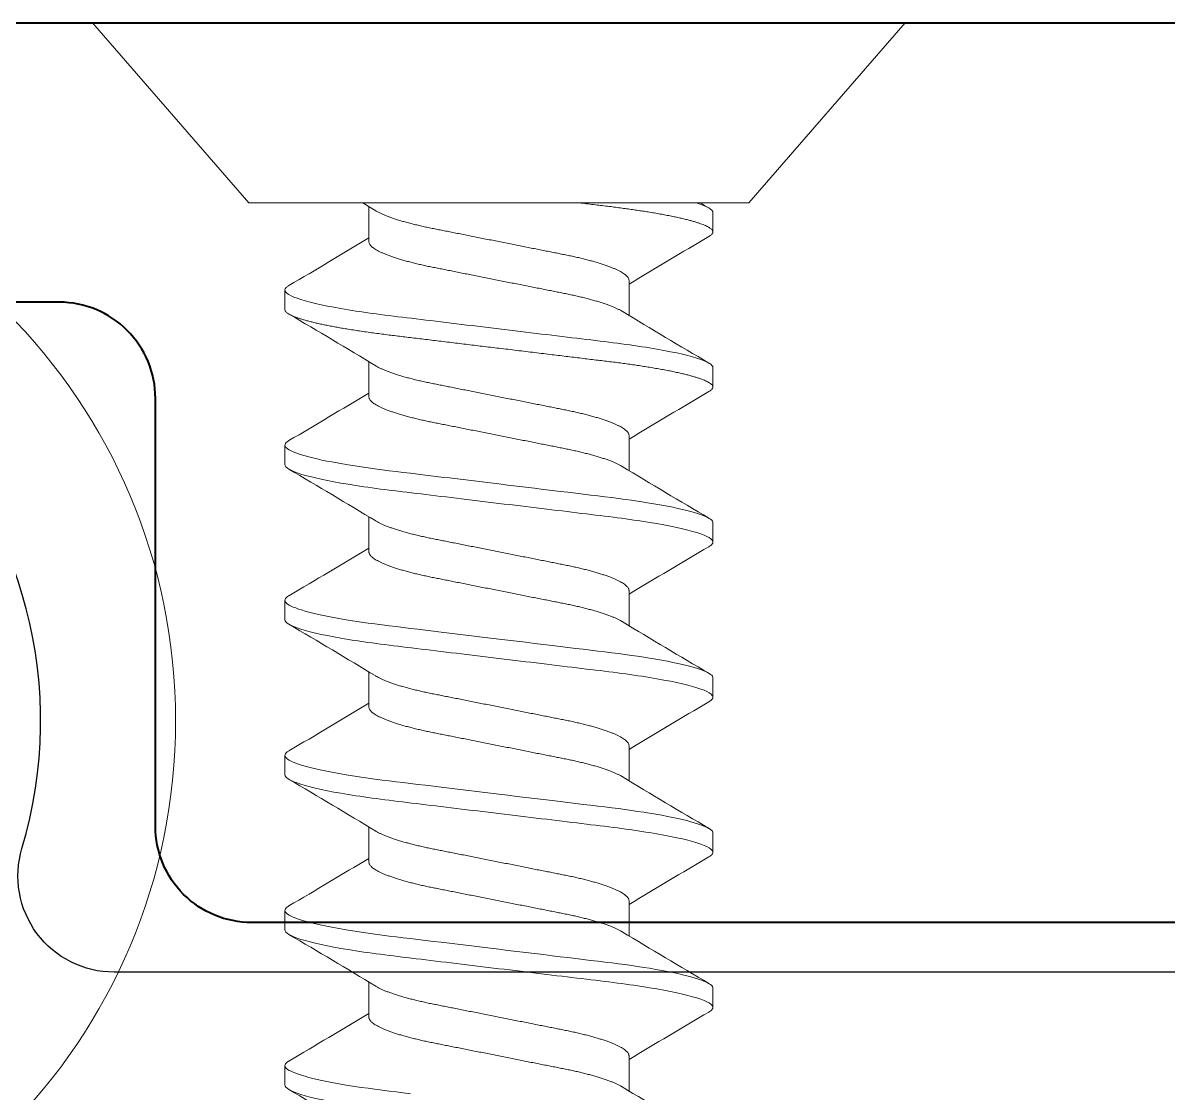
# Model space of a CAD drawing. Extents: x -26 to 91, y -47 to 75.
# Drawn here: x 6.203 to 6.5722, y 66.8682 to 67.2132 of the extents above; entities that cross this region are included whole.
import ezdxf

# ---------------------------------------------------------------- set-up
doc = ezdxf.new("R2010")
doc.units = 0
doc.header["$MEASUREMENT"] = 0
doc.layers.get('0').update_dxf_attribs({"linetype": 'CONTINUOUS'})
for name, color, linetype in [('Ballons', 7, 'CONTINUOUS'), ('DIM', 7, 'CONTINUOUS'), ('FRAME', 1, 'CONTINUOUS')]:
    doc.layers.add(name, color=color, linetype=linetype)

# ---------------------------------------------------------------- blocks, each defined once
blk = doc.blocks.new('dfasdf')
at = {"color": 7, "linetype": 'Continuous', "lineweight": 15}
blk.add_circle((54.63959, 25.57704), 0.1865, dxfattribs=at)
blk = doc.blocks.new('no 6 500')
at = {"color": 7, "linetype": 'Continuous', "lineweight": 15}
for p, q in [((56.45405, 21.48189), (56.39605, 21.53231)), ((56.39605, 21.53231), (56.39605, 21.27031)), ((56.45405, 21.48189), (56.45405, 21.32073)), ((56.48842, 21.47031), (56.48217, 21.47031)), ((56.53842, 21.47031), (56.53217, 21.47031)), ((56.58842, 21.47031), (56.58217, 21.47031)), ((56.63842, 21.47031), (56.63217, 21.47031)), ((56.68842, 21.47031), (56.68217, 21.47031)), ((56.73842, 21.47031), (56.73217, 21.47031)), ((56.46655, 21.44325), (56.45524, 21.44325)), ((56.51655, 21.44325), (56.50524, 21.44325)), ((56.56655, 21.44325), (56.55524, 21.44325)), ((56.61655, 21.44325), (56.60524, 21.44325)), ((56.66655, 21.44325), (56.65524, 21.44325)), ((56.71655, 21.44325), (56.70524, 21.44325)), ((56.47905, 21.35937), (56.49036, 21.35937)), ((56.52905, 21.35937), (56.54036, 21.35937)), ((56.57905, 21.35937), (56.59036, 21.35937)), ((56.62905, 21.35937), (56.64036, 21.35937)), ((56.67905, 21.35937), (56.69036, 21.35937)), ((56.72905, 21.35937), (56.74036, 21.35937)), ((56.45717, 21.33231), (56.46342, 21.33231)), ((56.50717, 21.33231), (56.51342, 21.33231)), ((56.55717, 21.33231), (56.56342, 21.33231)), ((56.60717, 21.33231), (56.61342, 21.33231)), ((56.65717, 21.33231), (56.66342, 21.33231)), ((56.70717, 21.33231), (56.71342, 21.33231)), ((56.39605, 21.27031), (56.45405, 21.32073))]:
    blk.add_line(p, q, dxfattribs=at)
at = {"color": 7, "linetype": 'Continuous', "lineweight": 15, "flags": 128}
for points in [[(56.53069, 21.46899), (56.53077, 21.46912), (56.53107, 21.46956), (56.53135, 21.46989), (56.53164, 21.47013), (56.53191, 21.47026), (56.53217, 21.47031), (56.53246, 21.47026), (56.53276, 21.47009), (56.53306, 21.46982), (56.53338, 21.46943), (56.5337, 21.46893), (56.53402, 21.46831), (56.53434, 21.46761), (56.53465, 21.46681), (56.53498, 21.46591), (56.5353, 21.46491), (56.53563, 21.4638), (56.53596, 21.46259), (56.53629, 21.46129), (56.53662, 21.45989), (56.53695, 21.4584), (56.53727, 21.45683), (56.53759, 21.4552), (56.53791, 21.45349), (56.53823, 21.45172), (56.53854, 21.44988), (56.53886, 21.44782), (56.53919, 21.4457), (56.5395, 21.44352), (56.53981, 21.44128), (56.54011, 21.43901), (56.5404, 21.43669), (56.54067, 21.43447), (56.54095, 21.43219), (56.54123, 21.42985), (56.54152, 21.42744), (56.54182, 21.42498), (56.54212, 21.42246), (56.54243, 21.4199), (56.54274, 21.4173), (56.54306, 21.41465), (56.54339, 21.41198), (56.54371, 21.40934), (56.54403, 21.40667), (56.54435, 21.40399), (56.54467, 21.40131), (56.54502, 21.39841), (56.54537, 21.39552), (56.54572, 21.39265), (56.54607, 21.3898), (56.54641, 21.38697), (56.54674, 21.38419), (56.54706, 21.3816), (56.54736, 21.37906), (56.54766, 21.37657), (56.54796, 21.37413), (56.54825, 21.37175), (56.54853, 21.36943), (56.5488, 21.36717), (56.54907, 21.36497), (56.54934, 21.36281), (56.54963, 21.36067), (56.54992, 21.35862), (56.55021, 21.35661), (56.55051, 21.35465), (56.55081, 21.35274), (56.55115, 21.35076), (56.55149, 21.34885), (56.55183, 21.34702), (56.55218, 21.34529), (56.55253, 21.34365), (56.55288, 21.34211), (56.55321, 21.34075), (56.55354, 21.33949), (56.55386, 21.33833), (56.55419, 21.33726), (56.55451, 21.3363), (56.55483, 21.33545), (56.55515, 21.33469), (56.55546, 21.33405), (56.55577, 21.3335), (56.55607, 21.33306), (56.55635, 21.33273), (56.55664, 21.3325), (56.55691, 21.33236), (56.55717, 21.33231), (56.55717, 21.33231)], [(56.58069, 21.46899), (56.58077, 21.46912), (56.58107, 21.46956), (56.58135, 21.46989), (56.58164, 21.47013), (56.58191, 21.47026), (56.58217, 21.47031), (56.58246, 21.47026), (56.58276, 21.47009), (56.58306, 21.46982), (56.58338, 21.46943), (56.5837, 21.46893), (56.58402, 21.46831), (56.58434, 21.46761), (56.58465, 21.46681), (56.58498, 21.46591), (56.5853, 21.46491), (56.58563, 21.4638), (56.58596, 21.46259), (56.58629, 21.46129), (56.58662, 21.45989), (56.58695, 21.4584), (56.58727, 21.45683), (56.58759, 21.4552), (56.58791, 21.45349), (56.58823, 21.45172), (56.58854, 21.44988), (56.58886, 21.44782), (56.58919, 21.4457), (56.5895, 21.44352), (56.58981, 21.44128), (56.59011, 21.43901), (56.5904, 21.43669), (56.59067, 21.43447), (56.59095, 21.43219), (56.59123, 21.42985), (56.59152, 21.42744), (56.59182, 21.42498), (56.59212, 21.42246), (56.59243, 21.4199), (56.59274, 21.4173), (56.59306, 21.41465), (56.59339, 21.41198), (56.59371, 21.40934), (56.59403, 21.40667), (56.59435, 21.40399), (56.59467, 21.40131), (56.59502, 21.39841), (56.59537, 21.39552), (56.59572, 21.39265), (56.59607, 21.3898), (56.59641, 21.38697), (56.59674, 21.38419), (56.59706, 21.3816), (56.59736, 21.37906), (56.59766, 21.37657), (56.59796, 21.37413), (56.59825, 21.37175), (56.59853, 21.36943), (56.5988, 21.36717), (56.59907, 21.36497), (56.59934, 21.36281), (56.59963, 21.36067), (56.59992, 21.35862), (56.60021, 21.35661), (56.60051, 21.35465), (56.60081, 21.35274), (56.60115, 21.35076), (56.60149, 21.34885), (56.60183, 21.34702), (56.60218, 21.34529), (56.60253, 21.34365), (56.60288, 21.34211), (56.60321, 21.34075), (56.60354, 21.33949), (56.60386, 21.33833), (56.60419, 21.33726), (56.60451, 21.3363), (56.60483, 21.33545), (56.60515, 21.33469), (56.60546, 21.33405), (56.60577, 21.3335), (56.60607, 21.33306), (56.60635, 21.33273), (56.60664, 21.3325), (56.60691, 21.33236), (56.60717, 21.33231), (56.60717, 21.33231)], [(56.63069, 21.46899), (56.63077, 21.46912), (56.63107, 21.46956), (56.63135, 21.46989), (56.63164, 21.47013), (56.63191, 21.47026), (56.63217, 21.47031), (56.63246, 21.47026), (56.63276, 21.47009), (56.63306, 21.46982), (56.63338, 21.46943), (56.6337, 21.46893), (56.63402, 21.46831), (56.63434, 21.46761), (56.63465, 21.46681), (56.63498, 21.46591), (56.6353, 21.46491), (56.63563, 21.4638), (56.63596, 21.46259), (56.63629, 21.46129), (56.63662, 21.45989), (56.63695, 21.4584), (56.63727, 21.45683), (56.63759, 21.4552), (56.63791, 21.45349), (56.63823, 21.45172), (56.63854, 21.44988), (56.63886, 21.44782), (56.63919, 21.4457), (56.6395, 21.44352), (56.63981, 21.44128), (56.64011, 21.43901), (56.6404, 21.43669), (56.64067, 21.43447), (56.64095, 21.43219), (56.64123, 21.42985), (56.64152, 21.42744), (56.64182, 21.42498), (56.64212, 21.42246), (56.64243, 21.4199), (56.64274, 21.4173), (56.64306, 21.41465), (56.64339, 21.41198), (56.64371, 21.40934), (56.64403, 21.40667), (56.64435, 21.40399), (56.64467, 21.40131), (56.64502, 21.39841), (56.64537, 21.39552), (56.64572, 21.39265), (56.64607, 21.3898), (56.64641, 21.38697), (56.64674, 21.38419), (56.64706, 21.3816), (56.64736, 21.37906), (56.64766, 21.37657), (56.64796, 21.37413), (56.64825, 21.37175), (56.64853, 21.36943), (56.6488, 21.36717), (56.64907, 21.36497), (56.64934, 21.36281), (56.64963, 21.36067), (56.64992, 21.35862), (56.65021, 21.35661), (56.65051, 21.35465), (56.65081, 21.35274), (56.65115, 21.35076), (56.65149, 21.34885), (56.65183, 21.34702), (56.65218, 21.34529), (56.65253, 21.34365), (56.65288, 21.34211), (56.65321, 21.34075), (56.65354, 21.33949), (56.65386, 21.33833), (56.65419, 21.33726), (56.65451, 21.3363), (56.65483, 21.33545), (56.65515, 21.33469), (56.65546, 21.33405), (56.65577, 21.3335), (56.65607, 21.33306), (56.65635, 21.33273), (56.65664, 21.3325), (56.65691, 21.33236), (56.65717, 21.33231), (56.65717, 21.33231)], [(56.68069, 21.46899), (56.68077, 21.46912), (56.68107, 21.46956), (56.68135, 21.46989), (56.68164, 21.47013), (56.68191, 21.47026), (56.68217, 21.47031), (56.68246, 21.47026), (56.68276, 21.47009), (56.68306, 21.46982), (56.68338, 21.46943), (56.6837, 21.46893), (56.68402, 21.46831), (56.68434, 21.46761), (56.68465, 21.46681), (56.68498, 21.46591), (56.6853, 21.46491), (56.68563, 21.4638), (56.68596, 21.46259), (56.68629, 21.46129), (56.68662, 21.45989), (56.68695, 21.4584), (56.68727, 21.45683), (56.68759, 21.4552), (56.68791, 21.45349), (56.68823, 21.45172), (56.68854, 21.44988), (56.68886, 21.44782), (56.68919, 21.4457), (56.6895, 21.44352), (56.68981, 21.44128), (56.69011, 21.43901), (56.6904, 21.43669), (56.69067, 21.43447), (56.69095, 21.43219), (56.69123, 21.42985), (56.69152, 21.42744), (56.69182, 21.42498), (56.69212, 21.42246), (56.69243, 21.4199), (56.69274, 21.4173), (56.69306, 21.41465), (56.69339, 21.41198), (56.69371, 21.40934), (56.69403, 21.40667), (56.69435, 21.40399), (56.69467, 21.40131), (56.69502, 21.39841), (56.69537, 21.39552), (56.69572, 21.39265), (56.69607, 21.3898), (56.69641, 21.38697), (56.69674, 21.38419), (56.69706, 21.3816), (56.69736, 21.37906), (56.69766, 21.37657), (56.69796, 21.37413), (56.69825, 21.37175), (56.69853, 21.36943), (56.6988, 21.36717), (56.69907, 21.36497), (56.69934, 21.36281), (56.69963, 21.36067), (56.69992, 21.35862), (56.70021, 21.35661), (56.70051, 21.35465), (56.70081, 21.35274), (56.70115, 21.35076), (56.70149, 21.34885), (56.70183, 21.34702), (56.70218, 21.34529), (56.70253, 21.34365), (56.70288, 21.34211), (56.70321, 21.34075), (56.70354, 21.33949), (56.70386, 21.33833), (56.70419, 21.33726), (56.70451, 21.3363), (56.70483, 21.33545), (56.70515, 21.33469), (56.70546, 21.33405), (56.70577, 21.3335), (56.70607, 21.33306), (56.70635, 21.33273), (56.70664, 21.3325), (56.70691, 21.33236), (56.70717, 21.33231), (56.70717, 21.33231)], [(56.73069, 21.46899), (56.73077, 21.46912), (56.73107, 21.46956), (56.73135, 21.46989), (56.73164, 21.47013), (56.73191, 21.47026), (56.73217, 21.47031), (56.73246, 21.47026), (56.73276, 21.47009), (56.73306, 21.46982), (56.73338, 21.46943), (56.7337, 21.46893), (56.73402, 21.46831), (56.73434, 21.46761), (56.73465, 21.46681), (56.73498, 21.46591), (56.7353, 21.46491), (56.73563, 21.4638), (56.73596, 21.46259), (56.73629, 21.46129), (56.73662, 21.45989), (56.73695, 21.4584), (56.73727, 21.45683), (56.73759, 21.4552), (56.73791, 21.45349), (56.73823, 21.45172), (56.73854, 21.44988), (56.73886, 21.44782), (56.73919, 21.4457), (56.7395, 21.44352), (56.73981, 21.44128), (56.74011, 21.43901), (56.7404, 21.43669), (56.74067, 21.43447), (56.74095, 21.43219), (56.74123, 21.42985)]]:
    blk.add_lwpolyline(points, dxfattribs=at)
at = {"color": 7, "linetype": 'Continuous', "lineweight": 15}
for centre, radius, start, end in [((54.38039, 22.70217), 2.43557, 328.87607, 329.58106), ((58.37888, 22.57666), 2.18978, 210.38664, 211.23816), ((54.41336, 22.71231), 2.45539, 328.87894, 329.57824), ((58.47328, 22.60314), 2.24147, 210.39645, 211.22834), ((54.54127, 22.66592), 2.36471, 328.86553, 329.59164), ((58.53687, 22.61125), 2.2573, 210.39938, 211.22542), ((54.59127, 22.66592), 2.36471, 328.86553, 329.59164), ((58.58684, 22.61123), 2.25726, 210.39936, 211.22541), ((54.64127, 22.66592), 2.36471, 328.86553, 329.59164), ((58.63673, 22.61116), 2.25714, 210.39936, 211.22546), ((54.69127, 22.66592), 2.36471, 328.86553, 329.59164), ((58.6869, 22.61127), 2.25734, 210.3994, 211.22543), ((57.49369, 22.07287), 1.21442, 211.1207, 211.3502), ((54.57227, 20.19945), 2.24153, 30.39647, 31.22833), ((54.66686, 20.22605), 2.18961, 30.38661, 31.23819), ((54.6587, 20.19136), 2.25734, 30.39929, 31.22542), ((54.70892, 20.19149), 2.25708, 30.39925, 31.22547), ((54.75848, 20.19123), 2.25759, 30.39934, 31.22538), ((54.80848, 20.19123), 2.25759, 30.39934, 31.22538), ((58.50417, 20.1368), 2.36452, 148.86549, 149.59166), ((58.63221, 20.09033), 2.45535, 148.87893, 149.57824), ((58.60445, 20.13663), 2.36486, 148.86554, 149.59171), ((58.65466, 20.13651), 2.3651, 148.86556, 149.59166), ((58.70425, 20.13675), 2.36462, 148.86552, 149.59176), ((58.75425, 20.13675), 2.36462, 148.86552, 149.59176), ((52.80269, 19.18368), 4.23871, 30.47857, 30.52234)]:
    blk.add_arc(centre, radius, start, end, dxfattribs=at)
for points, knots in [([(56.48069, 21.46899), (56.48072, 21.46903), (56.48084, 21.46926), (56.48106, 21.46957), (56.48135, 21.46991), (56.48164, 21.47014), (56.48191, 21.47028), (56.48209, 21.4703), (56.48217, 21.47031)], [0, 0, 0, 0, 0.047812, 0.244109, 0.435482, 0.62533, 0.813538, 1, 1, 1, 1]), ([(56.48217, 21.47031), (56.48308, 21.47031), (56.48413, 21.46863), (56.48633, 21.46164), (56.48748, 21.45633), (56.48906, 21.44665), (56.48957, 21.44315), (56.49052, 21.43586), (56.49096, 21.43206), (56.49245, 21.41977), (56.49356, 21.41055), (56.49579, 21.39207), (56.4969, 21.38285), (56.49839, 21.37056), (56.49883, 21.36677), (56.49978, 21.35947), (56.50029, 21.35597), (56.50187, 21.34629), (56.50302, 21.34098), (56.50522, 21.33399), (56.50627, 21.33231), (56.50717, 21.33231)], [0, 0, 0, 0, 0.125, 0.125, 0.25, 0.25, 0.3125, 0.3125, 0.375, 0.375, 0.5, 0.5, 0.625, 0.625, 0.6875, 0.6875, 0.75, 0.75, 0.875, 0.875, 1, 1, 1, 1]), ([(56.48842, 21.47031), (56.48852, 21.4703), (56.48871, 21.47028), (56.48901, 21.47011), (56.48931, 21.46984), (56.48963, 21.46945), (56.48995, 21.46894), (56.49027, 21.46833), (56.49059, 21.46763), (56.4909, 21.46683), (56.49123, 21.46593), (56.49155, 21.46492), (56.49188, 21.46382), (56.49221, 21.46261), (56.49254, 21.46131), (56.49287, 21.45991), (56.4932, 21.45842), (56.49352, 21.45685), (56.49384, 21.45521), (56.49416, 21.45351), (56.49448, 21.45173), (56.49479, 21.44984), (56.49511, 21.44784), (56.49544, 21.44572), (56.49575, 21.44353), (56.49606, 21.4413), (56.49636, 21.43903), (56.49665, 21.43675), (56.49692, 21.43448), (56.4972, 21.43219), (56.49748, 21.42985), (56.49777, 21.42744), (56.49807, 21.42498), (56.49837, 21.42246), (56.49868, 21.4199), (56.49899, 21.41729), (56.49931, 21.41465), (56.49963, 21.412), (56.49996, 21.40934), (56.50028, 21.40667), (56.5006, 21.40399), (56.50093, 21.40124), (56.50127, 21.39841), (56.50162, 21.39552), (56.50197, 21.39265), (56.50232, 21.3898), (56.50266, 21.38697), (56.50299, 21.38424), (56.50331, 21.3816), (56.50361, 21.37906), (56.50391, 21.37657), (56.50421, 21.37413), (56.5045, 21.37175), (56.50478, 21.36943), (56.50505, 21.36717), (56.50532, 21.36496), (56.50559, 21.36279), (56.50588, 21.36067), (56.50617, 21.3586), (56.50646, 21.35659), (56.50676, 21.35463), (56.50707, 21.35268), (56.5074, 21.35074), (56.50774, 21.34883), (56.50808, 21.34701), (56.50843, 21.34527), (56.50878, 21.34363), (56.50912, 21.34212), (56.50946, 21.34074), (56.50979, 21.33948), (56.51011, 21.33831), (56.51044, 21.33725), (56.51076, 21.33629), (56.51108, 21.33543), (56.5114, 21.33468), (56.51171, 21.33403), (56.51202, 21.33349), (56.51231, 21.33305), (56.5126, 21.33272), (56.51289, 21.33248), (56.51316, 21.33234), (56.51343, 21.33229), (56.51371, 21.33235), (56.51401, 21.33251), (56.51431, 21.33279), (56.51461, 21.33315), (56.51481, 21.33348), (56.51491, 21.33363)], [0, 0, 0, 0, 0.011795, 0.023709, 0.035734, 0.047861, 0.060081, 0.072385, 0.084054, 0.09578, 0.107555, 0.119369, 0.131213, 0.143078, 0.154954, 0.166832, 0.178701, 0.190553, 0.202167, 0.213747, 0.225283, 0.236766, 0.2491, 0.261353, 0.273516, 0.28558, 0.297537, 0.309377, 0.320469, 0.331651, 0.342936, 0.354315, 0.365782, 0.37733, 0.388949, 0.400633, 0.412371, 0.424156, 0.435767, 0.447404, 0.45906, 0.470725, 0.483322, 0.495906, 0.508469, 0.520997, 0.53348, 0.545907, 0.557564, 0.569153, 0.580667, 0.592096, 0.603435, 0.614676, 0.625812, 0.636915, 0.648122, 0.659429, 0.670625, 0.681905, 0.69326, 0.704684, 0.717087, 0.729551, 0.742063, 0.754614, 0.767191, 0.779785, 0.791663, 0.803535, 0.815392, 0.827225, 0.839023, 0.850777, 0.86248, 0.874121, 0.885693, 0.897188, 0.908394, 0.919511, 0.930532, 0.94145, 0.953245, 0.965159, 0.977184, 0.989311, 1, 1, 1, 1]), ([(56.53842, 21.47031), (56.53933, 21.47031), (56.54038, 21.46863), (56.54258, 21.46164), (56.54373, 21.45633), (56.54531, 21.44665), (56.54582, 21.44315), (56.54677, 21.43586), (56.54721, 21.43206), (56.5487, 21.41977), (56.54981, 21.41055), (56.55204, 21.39207), (56.55315, 21.38285), (56.55464, 21.37056), (56.55508, 21.36677), (56.55603, 21.35947), (56.55654, 21.35597), (56.55812, 21.34629), (56.55927, 21.34098), (56.56147, 21.33399), (56.56252, 21.33231), (56.56342, 21.33231)], [0, 0, 0, 0, 0.125, 0.125, 0.25, 0.25, 0.3125, 0.3125, 0.375, 0.375, 0.5, 0.5, 0.625, 0.625, 0.6875, 0.6875, 0.75, 0.75, 0.875, 0.875, 1, 1, 1, 1]), ([(56.58842, 21.47031), (56.58933, 21.47031), (56.59038, 21.46863), (56.59258, 21.46164), (56.59373, 21.45633), (56.59531, 21.44665), (56.59582, 21.44315), (56.59677, 21.43586), (56.59721, 21.43206), (56.5987, 21.41977), (56.59981, 21.41055), (56.60204, 21.39207), (56.60315, 21.38285), (56.60464, 21.37056), (56.60508, 21.36677), (56.60603, 21.35947), (56.60654, 21.35597), (56.60812, 21.34629), (56.60927, 21.34098), (56.61147, 21.33399), (56.61252, 21.33231), (56.61342, 21.33231)], [0, 0, 0, 0, 0.125, 0.125, 0.25, 0.25, 0.3125, 0.3125, 0.375, 0.375, 0.5, 0.5, 0.625, 0.625, 0.6875, 0.6875, 0.75, 0.75, 0.875, 0.875, 1, 1, 1, 1]), ([(56.63842, 21.47031), (56.63933, 21.47031), (56.64038, 21.46863), (56.64258, 21.46164), (56.64373, 21.45633), (56.64531, 21.44665), (56.64582, 21.44315), (56.64677, 21.43586), (56.64721, 21.43206), (56.6487, 21.41977), (56.64981, 21.41055), (56.65204, 21.39207), (56.65315, 21.38285), (56.65464, 21.37056), (56.65508, 21.36677), (56.65603, 21.35947), (56.65654, 21.35597), (56.65812, 21.34629), (56.65927, 21.34098), (56.66147, 21.33399), (56.66252, 21.33231), (56.66342, 21.33231)], [0, 0, 0, 0, 0.125, 0.125, 0.25, 0.25, 0.3125, 0.3125, 0.375, 0.375, 0.5, 0.5, 0.625, 0.625, 0.6875, 0.6875, 0.75, 0.75, 0.875, 0.875, 1, 1, 1, 1]), ([(56.68842, 21.47031), (56.68933, 21.47031), (56.69038, 21.46863), (56.69258, 21.46164), (56.69373, 21.45633), (56.69531, 21.44665), (56.69582, 21.44315), (56.69677, 21.43586), (56.69721, 21.43206), (56.6987, 21.41977), (56.69981, 21.41055), (56.70204, 21.39207), (56.70315, 21.38285), (56.70464, 21.37056), (56.70508, 21.36677), (56.70603, 21.35947), (56.70654, 21.35597), (56.70812, 21.34629), (56.70927, 21.34098), (56.71147, 21.33399), (56.71252, 21.33231), (56.71342, 21.33231)], [0, 0, 0, 0, 0.125, 0.125, 0.25, 0.25, 0.3125, 0.3125, 0.375, 0.375, 0.5, 0.5, 0.625, 0.625, 0.6875, 0.6875, 0.75, 0.75, 0.875, 0.875, 1, 1, 1, 1]), ([(56.73842, 21.47031), (56.73933, 21.47031), (56.74038, 21.46863), (56.74258, 21.46164), (56.74373, 21.45633), (56.74531, 21.44665), (56.74582, 21.44315), (56.74677, 21.43586), (56.74721, 21.43206), (56.7487, 21.41977), (56.74981, 21.41055), (56.75204, 21.39207), (56.75315, 21.38285), (56.75464, 21.37056), (56.75508, 21.36677), (56.75603, 21.35947), (56.75654, 21.35597), (56.75812, 21.34629), (56.75927, 21.34098), (56.76147, 21.33399), (56.76252, 21.33231), (56.76342, 21.33231)], [0, 0, 0, 0, 0.125, 0.125, 0.25, 0.25, 0.3125, 0.3125, 0.375, 0.375, 0.5, 0.5, 0.625, 0.625, 0.6875, 0.6875, 0.75, 0.75, 0.875, 0.875, 1, 1, 1, 1]), ([(56.46655, 21.44325), (56.46666, 21.44324), (56.4669, 21.44322), (56.46726, 21.44307), (56.46763, 21.44283), (56.46801, 21.44249), (56.4684, 21.44205), (56.46879, 21.44151), (56.46919, 21.44087), (56.46959, 21.44014), (56.47001, 21.4393), (56.47042, 21.43836), (56.47084, 21.43732), (56.47126, 21.43619), (56.47168, 21.43497), (56.4721, 21.43367), (56.47251, 21.43229), (56.47291, 21.43085), (56.4733, 21.42934), (56.47369, 21.42778), (56.47406, 21.42617), (56.47443, 21.42452), (56.47477, 21.42284), (56.47511, 21.42112), (56.47546, 21.41937), (56.47582, 21.41756), (56.47619, 21.41568), (56.47658, 21.41374), (56.47698, 21.41174), (56.47738, 21.4097), (56.47779, 21.40763), (56.47821, 21.40554), (56.47863, 21.40343), (56.47905, 21.40131), (56.47947, 21.3992), (56.47989, 21.39709), (56.4803, 21.395), (56.48071, 21.39294), (56.48112, 21.39092), (56.48151, 21.38894), (56.48189, 21.38703), (56.48226, 21.38516), (56.48262, 21.38333), (56.48298, 21.38155), (56.48332, 21.37981), (56.48367, 21.37812), (56.48403, 21.37646), (56.48441, 21.37485), (56.4848, 21.37329), (56.48519, 21.37178), (56.48559, 21.37033), (56.486, 21.36896), (56.48641, 21.36766), (56.48683, 21.36644), (56.48725, 21.36532), (56.48766, 21.36429), (56.48808, 21.36336), (56.48848, 21.36253), (56.4888, 21.36194), (56.48898, 21.36166), (56.48902, 21.36159)], [0, 0, 0, 0, 0.0167587, 0.0337246, 0.050881, 0.0682095, 0.0856906, 0.102988, 0.1203919, 0.1378808, 0.1554324, 0.1733832, 0.1913512, 0.2093117, 0.2272402, 0.2451123, 0.2629042, 0.2805928, 0.2981177, 0.3154964, 0.3327089, 0.3497367, 0.3665623, 0.3829747, 0.39957, 0.4163549, 0.4333125, 0.4507754, 0.4683787, 0.4861011, 0.5039198, 0.5218115, 0.5397523, 0.5577176, 0.5756439, 0.5935456, 0.6113986, 0.6291791, 0.6468638, 0.6641179, 0.6812376, 0.6982037, 0.714998, 0.7319404, 0.7486903, 0.7655506, 0.7826141, 0.7998633, 0.8172795, 0.8348425, 0.8524924, 0.8702452, 0.888078, 0.905967, 0.9238882, 0.941497, 0.95909, 0.9766443, 0.9941369, 1, 1, 1, 1]), ([(56.51655, 21.44325), (56.51666, 21.44324), (56.5169, 21.44322), (56.51726, 21.44307), (56.51763, 21.44283), (56.51801, 21.44249), (56.5184, 21.44205), (56.51879, 21.44151), (56.51919, 21.44087), (56.51959, 21.44014), (56.52001, 21.4393), (56.52042, 21.43836), (56.52084, 21.43732), (56.52126, 21.43619), (56.52168, 21.43497), (56.5221, 21.43367), (56.52251, 21.43229), (56.52291, 21.43085), (56.5233, 21.42934), (56.52369, 21.42778), (56.52406, 21.42617), (56.52443, 21.42452), (56.52477, 21.42284), (56.52511, 21.42112), (56.52546, 21.41937), (56.52582, 21.41756), (56.52619, 21.41568), (56.52658, 21.41374), (56.52698, 21.41174), (56.52738, 21.4097), (56.52779, 21.40763), (56.52821, 21.40554), (56.52863, 21.40343), (56.52905, 21.40131), (56.52947, 21.3992), (56.52989, 21.39709), (56.5303, 21.395), (56.53071, 21.39294), (56.53112, 21.39092), (56.53151, 21.38894), (56.53189, 21.38703), (56.53226, 21.38516), (56.53262, 21.38333), (56.53298, 21.38155), (56.53332, 21.37981), (56.53367, 21.37812), (56.53403, 21.37646), (56.53441, 21.37485), (56.5348, 21.37329), (56.53519, 21.37178), (56.53559, 21.37033), (56.536, 21.36896), (56.53641, 21.36766), (56.53683, 21.36644), (56.53725, 21.36532), (56.53766, 21.36429), (56.53808, 21.36336), (56.53848, 21.36253), (56.5388, 21.36194), (56.53898, 21.36166), (56.53902, 21.36159)], [0, 0, 0, 0, 0.016759, 0.033725, 0.050881, 0.06821, 0.085691, 0.102989, 0.120393, 0.137881, 0.155433, 0.173384, 0.191352, 0.209313, 0.227241, 0.245113, 0.262906, 0.280594, 0.298119, 0.315498, 0.332711, 0.349738, 0.366564, 0.382977, 0.399572, 0.416357, 0.433315, 0.450778, 0.468381, 0.486104, 0.503922, 0.521814, 0.539755, 0.55772, 0.575647, 0.593549, 0.611402, 0.629182, 0.646867, 0.664121, 0.681241, 0.698207, 0.715002, 0.731944, 0.748694, 0.765554, 0.782618, 0.799867, 0.817284, 0.834847, 0.852497, 0.87025, 0.888082, 0.905972, 0.923893, 0.941502, 0.959095, 0.976649, 0.994142, 1, 1, 1, 1]), ([(56.56655, 21.44325), (56.56666, 21.44324), (56.5669, 21.44322), (56.56726, 21.44307), (56.56763, 21.44283), (56.56801, 21.44249), (56.5684, 21.44205), (56.56879, 21.44151), (56.56919, 21.44087), (56.56959, 21.44014), (56.57001, 21.4393), (56.57042, 21.43836), (56.57084, 21.43732), (56.57126, 21.43619), (56.57168, 21.43497), (56.5721, 21.43367), (56.57251, 21.43229), (56.57291, 21.43085), (56.5733, 21.42934), (56.57369, 21.42778), (56.57406, 21.42617), (56.57443, 21.42452), (56.57477, 21.42284), (56.57511, 21.42112), (56.57546, 21.41937), (56.57582, 21.41756), (56.57619, 21.41568), (56.57658, 21.41374), (56.57698, 21.41174), (56.57738, 21.4097), (56.57779, 21.40763), (56.57821, 21.40554), (56.57863, 21.40343), (56.57905, 21.40131), (56.57947, 21.3992), (56.57989, 21.39709), (56.5803, 21.395), (56.58071, 21.39294), (56.58112, 21.39092), (56.58151, 21.38894), (56.58189, 21.38703), (56.58226, 21.38516), (56.58262, 21.38333), (56.58298, 21.38155), (56.58332, 21.37981), (56.58367, 21.37812), (56.58403, 21.37646), (56.58441, 21.37485), (56.5848, 21.37329), (56.58519, 21.37178), (56.58559, 21.37033), (56.586, 21.36896), (56.58641, 21.36766), (56.58683, 21.36644), (56.58725, 21.36532), (56.58766, 21.36429), (56.58808, 21.36336), (56.58848, 21.36253), (56.5888, 21.36194), (56.58898, 21.36166), (56.58902, 21.36159)], [0, 0, 0, 0, 0.016759, 0.033724, 0.050881, 0.068209, 0.08569, 0.102987, 0.120391, 0.13788, 0.155431, 0.173382, 0.19135, 0.20931, 0.227238, 0.24511, 0.262902, 0.28059, 0.298115, 0.315494, 0.332706, 0.349734, 0.366559, 0.382971, 0.399567, 0.416351, 0.433309, 0.450771, 0.468375, 0.486097, 0.503915, 0.521807, 0.539747, 0.557713, 0.575639, 0.59354, 0.611393, 0.629174, 0.646858, 0.664112, 0.681232, 0.698198, 0.714992, 0.731934, 0.748684, 0.765544, 0.782607, 0.799856, 0.817272, 0.834835, 0.852485, 0.870238, 0.88807, 0.905959, 0.92388, 0.941489, 0.959082, 0.976636, 0.994128, 1, 1, 1, 1]), ([(56.61655, 21.44325), (56.61666, 21.44324), (56.6169, 21.44322), (56.61726, 21.44307), (56.61763, 21.44283), (56.61801, 21.44249), (56.6184, 21.44205), (56.61879, 21.44151), (56.61919, 21.44087), (56.61959, 21.44014), (56.62001, 21.4393), (56.62042, 21.43836), (56.62084, 21.43732), (56.62126, 21.43619), (56.62168, 21.43497), (56.6221, 21.43367), (56.62251, 21.43229), (56.62291, 21.43085), (56.6233, 21.42934), (56.62369, 21.42778), (56.62406, 21.42617), (56.62443, 21.42452), (56.62477, 21.42284), (56.62511, 21.42112), (56.62546, 21.41937), (56.62582, 21.41756), (56.62619, 21.41568), (56.62658, 21.41374), (56.62698, 21.41174), (56.62738, 21.4097), (56.62779, 21.40763), (56.62821, 21.40554), (56.62863, 21.40343), (56.62905, 21.40131), (56.62947, 21.3992), (56.62989, 21.39709), (56.6303, 21.395), (56.63071, 21.39294), (56.63112, 21.39092), (56.63151, 21.38894), (56.63189, 21.38703), (56.63226, 21.38516), (56.63262, 21.38333), (56.63298, 21.38155), (56.63332, 21.37981), (56.63367, 21.37812), (56.63403, 21.37646), (56.63441, 21.37485), (56.6348, 21.37329), (56.63519, 21.37178), (56.63559, 21.37033), (56.636, 21.36896), (56.63641, 21.36766), (56.63683, 21.36644), (56.63725, 21.36532), (56.63766, 21.36429), (56.63808, 21.36336), (56.63848, 21.36253), (56.6388, 21.36194), (56.63898, 21.36166), (56.63902, 21.36159)], [0, 0, 0, 0, 0.016759, 0.033724, 0.050881, 0.068209, 0.08569, 0.102987, 0.120391, 0.13788, 0.155431, 0.173382, 0.19135, 0.20931, 0.227238, 0.24511, 0.262902, 0.28059, 0.298115, 0.315494, 0.332706, 0.349734, 0.366559, 0.382971, 0.399566, 0.416351, 0.433309, 0.450771, 0.468375, 0.486097, 0.503915, 0.521807, 0.539747, 0.557713, 0.575639, 0.59354, 0.611393, 0.629174, 0.646858, 0.664112, 0.681232, 0.698198, 0.714992, 0.731934, 0.748684, 0.765544, 0.782607, 0.799856, 0.817272, 0.834835, 0.852485, 0.870238, 0.88807, 0.905959, 0.92388, 0.941489, 0.959082, 0.976636, 0.994128, 1, 1, 1, 1]), ([(56.66655, 21.44325), (56.66666, 21.44324), (56.6669, 21.44322), (56.66726, 21.44307), (56.66763, 21.44283), (56.66801, 21.44249), (56.6684, 21.44205), (56.66879, 21.44151), (56.66919, 21.44087), (56.66959, 21.44014), (56.67001, 21.4393), (56.67042, 21.43836), (56.67084, 21.43732), (56.67126, 21.43619), (56.67168, 21.43497), (56.6721, 21.43367), (56.67251, 21.43229), (56.67291, 21.43085), (56.6733, 21.42934), (56.67369, 21.42778), (56.67406, 21.42617), (56.67443, 21.42452), (56.67477, 21.42284), (56.67511, 21.42112), (56.67546, 21.41937), (56.67582, 21.41756), (56.67619, 21.41568), (56.67658, 21.41374), (56.67698, 21.41174), (56.67738, 21.4097), (56.67779, 21.40763), (56.67821, 21.40554), (56.67863, 21.40343), (56.67905, 21.40131), (56.67947, 21.3992), (56.67989, 21.39709), (56.6803, 21.395), (56.68071, 21.39294), (56.68112, 21.39092), (56.68151, 21.38894), (56.68189, 21.38703), (56.68226, 21.38516), (56.68262, 21.38333), (56.68298, 21.38155), (56.68332, 21.37981), (56.68367, 21.37812), (56.68403, 21.37646), (56.68441, 21.37485), (56.6848, 21.37329), (56.68519, 21.37178), (56.68559, 21.37033), (56.686, 21.36896), (56.68641, 21.36766), (56.68683, 21.36644), (56.68725, 21.36532), (56.68766, 21.36429), (56.68808, 21.36336), (56.68848, 21.36253), (56.6888, 21.36194), (56.68898, 21.36166), (56.68902, 21.36159)], [0, 0, 0, 0, 0.016759, 0.033724, 0.050881, 0.068209, 0.08569, 0.102987, 0.120391, 0.13788, 0.155431, 0.173382, 0.19135, 0.20931, 0.227238, 0.24511, 0.262902, 0.28059, 0.298115, 0.315494, 0.332706, 0.349734, 0.366559, 0.382971, 0.399566, 0.416351, 0.433309, 0.450771, 0.468375, 0.486097, 0.503915, 0.521807, 0.539747, 0.557713, 0.575639, 0.59354, 0.611393, 0.629174, 0.646858, 0.664112, 0.681232, 0.698198, 0.714992, 0.731934, 0.748684, 0.765544, 0.782607, 0.799856, 0.817272, 0.834835, 0.852485, 0.870238, 0.88807, 0.905959, 0.92388, 0.941489, 0.959082, 0.976636, 0.994128, 1, 1, 1, 1]), ([(56.71655, 21.44325), (56.71666, 21.44324), (56.7169, 21.44322), (56.71726, 21.44307), (56.71763, 21.44283), (56.71801, 21.44249), (56.7184, 21.44205), (56.71879, 21.44151), (56.71919, 21.44087), (56.71959, 21.44014), (56.72001, 21.4393), (56.72042, 21.43836), (56.72084, 21.43732), (56.72126, 21.43619), (56.72168, 21.43497), (56.7221, 21.43367), (56.72251, 21.43229), (56.72291, 21.43085), (56.7233, 21.42934), (56.72369, 21.42778), (56.72406, 21.42617), (56.72443, 21.42452), (56.72477, 21.42284), (56.72511, 21.42112), (56.72546, 21.41937), (56.72582, 21.41756), (56.72619, 21.41568), (56.72658, 21.41374), (56.72698, 21.41174), (56.72738, 21.4097), (56.72779, 21.40763), (56.72821, 21.40554), (56.72863, 21.40343), (56.72905, 21.40131), (56.72947, 21.3992), (56.72989, 21.39709), (56.7303, 21.395), (56.73071, 21.39294), (56.73112, 21.39092), (56.73151, 21.38894), (56.73189, 21.38703), (56.73226, 21.38516), (56.73262, 21.38333), (56.73298, 21.38155), (56.73332, 21.37981), (56.73367, 21.37812), (56.73403, 21.37646), (56.73441, 21.37485), (56.7348, 21.37329), (56.73519, 21.37178), (56.73559, 21.37033), (56.736, 21.36896), (56.73641, 21.36766), (56.73683, 21.36644), (56.73725, 21.36532), (56.73766, 21.36429), (56.73808, 21.36336), (56.73848, 21.36253), (56.7388, 21.36194), (56.73898, 21.36166), (56.73902, 21.36159)], [0, 0, 0, 0, 0.016759, 0.033724, 0.050881, 0.068209, 0.08569, 0.102987, 0.120391, 0.13788, 0.155431, 0.173382, 0.19135, 0.20931, 0.227238, 0.24511, 0.262902, 0.28059, 0.298115, 0.315494, 0.332706, 0.349734, 0.366559, 0.382971, 0.399567, 0.416351, 0.433309, 0.450771, 0.468375, 0.486097, 0.503915, 0.521807, 0.539748, 0.557713, 0.575639, 0.59354, 0.611393, 0.629174, 0.646858, 0.664112, 0.681232, 0.698198, 0.714992, 0.731934, 0.748684, 0.765544, 0.782607, 0.799856, 0.817272, 0.834835, 0.852485, 0.870238, 0.88807, 0.905959, 0.92388, 0.941489, 0.959082, 0.976636, 0.994128, 1, 1, 1, 1]), ([(56.45658, 21.44104), (56.45661, 21.44098), (56.45679, 21.44071), (56.45709, 21.44013), (56.45751, 21.4393), (56.45792, 21.43836), (56.45834, 21.43732), (56.45876, 21.43619), (56.45918, 21.43497), (56.4596, 21.43367), (56.46001, 21.43229), (56.46041, 21.43085), (56.4608, 21.42934), (56.46119, 21.42778), (56.46156, 21.42617), (56.46193, 21.42452), (56.46227, 21.42284), (56.46261, 21.42112), (56.46296, 21.41937), (56.46332, 21.41756), (56.46369, 21.41568), (56.46408, 21.41374), (56.46448, 21.41174), (56.46488, 21.4097), (56.46529, 21.40763), (56.46571, 21.40554), (56.46613, 21.40343), (56.46655, 21.40131), (56.46697, 21.3992), (56.46739, 21.39709), (56.4678, 21.395), (56.46821, 21.39294), (56.46862, 21.39092), (56.46901, 21.38894), (56.46939, 21.38703), (56.46976, 21.38516), (56.47012, 21.38333), (56.47048, 21.38155), (56.47082, 21.37981), (56.47117, 21.37812), (56.47153, 21.37646), (56.47191, 21.37485), (56.4723, 21.37329), (56.47269, 21.37178), (56.47309, 21.37033), (56.4735, 21.36896), (56.47391, 21.36766), (56.47433, 21.36644), (56.47475, 21.36532), (56.47516, 21.36429), (56.47558, 21.36336), (56.47598, 21.36253), (56.47639, 21.36178), (56.4768, 21.36113), (56.4772, 21.36058), (56.47759, 21.36014), (56.47797, 21.35979), (56.47834, 21.35955), (56.4787, 21.3594), (56.47893, 21.35938), (56.47905, 21.35937)], [0, 0, 0, 0, 0.0049672, 0.0224558, 0.0400072, 0.0579579, 0.0759257, 0.093886, 0.1118143, 0.1296862, 0.1474779, 0.1651664, 0.182691, 0.2000695, 0.2172819, 0.2343095, 0.2511349, 0.2675471, 0.2841423, 0.300927, 0.3178845, 0.3353471, 0.3529503, 0.3706724, 0.3884909, 0.4063825, 0.4243231, 0.4422882, 0.4602143, 0.4781158, 0.4959687, 0.513749, 0.5314335, 0.5486874, 0.5658069, 0.5827728, 0.5995669, 0.6165091, 0.6332588, 0.650119, 0.6671823, 0.6844313, 0.7018473, 0.7194101, 0.7370599, 0.7548125, 0.7726451, 0.7905339, 0.8084549, 0.8260635, 0.8436564, 0.8612104, 0.8787029, 0.8964658, 0.9141184, 0.931639, 0.9490064, 0.9662011, 0.9832046, 1, 1, 1, 1]), ([(56.50658, 21.44104), (56.50661, 21.44098), (56.50679, 21.44071), (56.50709, 21.44013), (56.50751, 21.4393), (56.50792, 21.43836), (56.50834, 21.43732), (56.50876, 21.43619), (56.50918, 21.43497), (56.5096, 21.43367), (56.51001, 21.43229), (56.51041, 21.43085), (56.5108, 21.42934), (56.51119, 21.42778), (56.51156, 21.42617), (56.51193, 21.42452), (56.51227, 21.42284), (56.51261, 21.42112), (56.51296, 21.41937), (56.51332, 21.41756), (56.51369, 21.41568), (56.51408, 21.41374), (56.51448, 21.41174), (56.51488, 21.4097), (56.51529, 21.40763), (56.51571, 21.40554), (56.51613, 21.40343), (56.51655, 21.40131), (56.51697, 21.3992), (56.51739, 21.39709), (56.5178, 21.395), (56.51821, 21.39294), (56.51862, 21.39092), (56.51901, 21.38894), (56.51939, 21.38703), (56.51976, 21.38516), (56.52012, 21.38333), (56.52048, 21.38155), (56.52082, 21.37981), (56.52117, 21.37812), (56.52153, 21.37646), (56.52191, 21.37485), (56.5223, 21.37329), (56.52269, 21.37178), (56.52309, 21.37033), (56.5235, 21.36896), (56.52391, 21.36766), (56.52433, 21.36644), (56.52475, 21.36532), (56.52516, 21.36429), (56.52558, 21.36336), (56.52598, 21.36253), (56.52639, 21.36178), (56.5268, 21.36113), (56.5272, 21.36058), (56.52759, 21.36014), (56.52797, 21.35979), (56.52834, 21.35955), (56.5287, 21.3594), (56.52893, 21.35938), (56.52905, 21.35937)], [0, 0, 0, 0, 0.004953, 0.022442, 0.039994, 0.057945, 0.075913, 0.093873, 0.111802, 0.129674, 0.147466, 0.165155, 0.18268, 0.200059, 0.217271, 0.234299, 0.251125, 0.267537, 0.284132, 0.300917, 0.317875, 0.335338, 0.352941, 0.370664, 0.388483, 0.406374, 0.424315, 0.442281, 0.460207, 0.478109, 0.495962, 0.513742, 0.531427, 0.548681, 0.565801, 0.582767, 0.599561, 0.616504, 0.633254, 0.650114, 0.667178, 0.684427, 0.701843, 0.719406, 0.737056, 0.754809, 0.772642, 0.790531, 0.808452, 0.826061, 0.843654, 0.861209, 0.878701, 0.896464, 0.914117, 0.931638, 0.949006, 0.966201, 0.983204, 1, 1, 1, 1]), ([(56.55658, 21.44104), (56.55661, 21.44098), (56.55679, 21.44071), (56.55709, 21.44013), (56.55751, 21.4393), (56.55792, 21.43836), (56.55834, 21.43732), (56.55876, 21.43619), (56.55918, 21.43497), (56.5596, 21.43367), (56.56001, 21.43229), (56.56041, 21.43085), (56.5608, 21.42934), (56.56119, 21.42778), (56.56156, 21.42617), (56.56193, 21.42452), (56.56227, 21.42284), (56.56261, 21.42112), (56.56296, 21.41937), (56.56332, 21.41756), (56.56369, 21.41568), (56.56408, 21.41374), (56.56448, 21.41174), (56.56488, 21.4097), (56.56529, 21.40763), (56.56571, 21.40554), (56.56613, 21.40343), (56.56655, 21.40131), (56.56697, 21.3992), (56.56739, 21.39709), (56.5678, 21.395), (56.56821, 21.39294), (56.56862, 21.39092), (56.56901, 21.38894), (56.56939, 21.38703), (56.56976, 21.38516), (56.57012, 21.38333), (56.57048, 21.38155), (56.57082, 21.37981), (56.57117, 21.37812), (56.57153, 21.37646), (56.57191, 21.37485), (56.5723, 21.37329), (56.57269, 21.37178), (56.57309, 21.37033), (56.5735, 21.36896), (56.57391, 21.36766), (56.57433, 21.36644), (56.57475, 21.36532), (56.57516, 21.36429), (56.57558, 21.36336), (56.57598, 21.36253), (56.57639, 21.36178), (56.5768, 21.36113), (56.5772, 21.36058), (56.57759, 21.36014), (56.57797, 21.35979), (56.57834, 21.35955), (56.5787, 21.3594), (56.57893, 21.35938), (56.57905, 21.35937)], [0, 0, 0, 0, 0.004958, 0.022447, 0.039999, 0.05795, 0.075918, 0.093878, 0.111806, 0.129679, 0.14747, 0.165159, 0.182684, 0.200062, 0.217275, 0.234303, 0.251128, 0.267541, 0.284136, 0.300921, 0.317878, 0.335341, 0.352945, 0.370667, 0.388486, 0.406377, 0.424318, 0.442283, 0.46021, 0.478111, 0.495964, 0.513745, 0.531429, 0.548683, 0.565803, 0.582769, 0.599563, 0.616506, 0.633256, 0.650116, 0.667179, 0.684429, 0.701845, 0.719408, 0.737058, 0.75481, 0.772643, 0.790532, 0.808453, 0.826062, 0.843655, 0.861209, 0.878702, 0.896465, 0.914118, 0.931638, 0.949006, 0.966201, 0.983204, 1, 1, 1, 1]), ([(56.60658, 21.44104), (56.60661, 21.44098), (56.60679, 21.44071), (56.60709, 21.44013), (56.60751, 21.4393), (56.60792, 21.43836), (56.60834, 21.43732), (56.60876, 21.43619), (56.60918, 21.43497), (56.6096, 21.43367), (56.61001, 21.43229), (56.61041, 21.43085), (56.6108, 21.42934), (56.61119, 21.42778), (56.61156, 21.42617), (56.61193, 21.42452), (56.61227, 21.42284), (56.61261, 21.42112), (56.61296, 21.41937), (56.61332, 21.41756), (56.61369, 21.41568), (56.61408, 21.41374), (56.61448, 21.41174), (56.61488, 21.4097), (56.61529, 21.40763), (56.61571, 21.40554), (56.61613, 21.40343), (56.61655, 21.40131), (56.61697, 21.3992), (56.61739, 21.39709), (56.6178, 21.395), (56.61821, 21.39294), (56.61862, 21.39092), (56.61901, 21.38894), (56.61939, 21.38703), (56.61976, 21.38516), (56.62012, 21.38333), (56.62048, 21.38155), (56.62082, 21.37981), (56.62117, 21.37812), (56.62153, 21.37646), (56.62191, 21.37485), (56.6223, 21.37329), (56.62269, 21.37178), (56.62309, 21.37033), (56.6235, 21.36896), (56.62391, 21.36766), (56.62433, 21.36644), (56.62475, 21.36532), (56.62516, 21.36429), (56.62558, 21.36336), (56.62598, 21.36253), (56.62639, 21.36178), (56.6268, 21.36113), (56.6272, 21.36058), (56.62759, 21.36014), (56.62797, 21.35979), (56.62834, 21.35955), (56.6287, 21.3594), (56.62893, 21.35938), (56.62905, 21.35937)], [0, 0, 0, 0, 0.004966, 0.022455, 0.040006, 0.057957, 0.075925, 0.093885, 0.111813, 0.129685, 0.147477, 0.165166, 0.18269, 0.200069, 0.217281, 0.234309, 0.251134, 0.267546, 0.284142, 0.300926, 0.317884, 0.335347, 0.35295, 0.370672, 0.38849, 0.406382, 0.424323, 0.442288, 0.460214, 0.478115, 0.495968, 0.513749, 0.531433, 0.548687, 0.565807, 0.582772, 0.599567, 0.616509, 0.633258, 0.650119, 0.667182, 0.684431, 0.701847, 0.71941, 0.73706, 0.754812, 0.772645, 0.790534, 0.808455, 0.826063, 0.843656, 0.86121, 0.878703, 0.896466, 0.914118, 0.931639, 0.949006, 0.966201, 0.983205, 1, 1, 1, 1]), ([(56.65658, 21.44104), (56.65661, 21.44098), (56.65679, 21.44071), (56.65709, 21.44013), (56.65751, 21.4393), (56.65792, 21.43836), (56.65834, 21.43732), (56.65876, 21.43619), (56.65918, 21.43497), (56.6596, 21.43367), (56.66001, 21.43229), (56.66041, 21.43085), (56.6608, 21.42934), (56.66119, 21.42778), (56.66156, 21.42617), (56.66193, 21.42452), (56.66227, 21.42284), (56.66261, 21.42112), (56.66296, 21.41937), (56.66332, 21.41756), (56.66369, 21.41568), (56.66408, 21.41374), (56.66448, 21.41174), (56.66488, 21.4097), (56.66529, 21.40763), (56.66571, 21.40554), (56.66613, 21.40343), (56.66655, 21.40131), (56.66697, 21.3992), (56.66739, 21.39709), (56.6678, 21.395), (56.66821, 21.39294), (56.66862, 21.39092), (56.66901, 21.38894), (56.66939, 21.38703), (56.66976, 21.38516), (56.67012, 21.38333), (56.67048, 21.38155), (56.67082, 21.37981), (56.67117, 21.37812), (56.67153, 21.37646), (56.67191, 21.37485), (56.6723, 21.37329), (56.67269, 21.37178), (56.67309, 21.37033), (56.6735, 21.36896), (56.67391, 21.36766), (56.67433, 21.36644), (56.67475, 21.36532), (56.67516, 21.36429), (56.67558, 21.36336), (56.67598, 21.36253), (56.67639, 21.36178), (56.6768, 21.36113), (56.6772, 21.36058), (56.67759, 21.36014), (56.67797, 21.35979), (56.67834, 21.35955), (56.6787, 21.3594), (56.67893, 21.35938), (56.67905, 21.35937)], [0, 0, 0, 0, 0.004966, 0.022455, 0.040006, 0.057957, 0.075925, 0.093885, 0.111813, 0.129685, 0.147477, 0.165166, 0.18269, 0.200069, 0.217281, 0.234309, 0.251134, 0.267546, 0.284142, 0.300926, 0.317884, 0.335347, 0.35295, 0.370672, 0.38849, 0.406382, 0.424323, 0.442288, 0.460214, 0.478115, 0.495968, 0.513749, 0.531433, 0.548687, 0.565807, 0.582772, 0.599567, 0.616509, 0.633259, 0.650119, 0.667182, 0.684431, 0.701847, 0.71941, 0.73706, 0.754812, 0.772645, 0.790534, 0.808455, 0.826063, 0.843656, 0.86121, 0.878703, 0.896466, 0.914118, 0.931639, 0.949006, 0.966201, 0.983205, 1, 1, 1, 1]), ([(56.70658, 21.44104), (56.70661, 21.44098), (56.70679, 21.44071), (56.70709, 21.44013), (56.70751, 21.4393), (56.70792, 21.43836), (56.70834, 21.43732), (56.70876, 21.43619), (56.70918, 21.43497), (56.7096, 21.43367), (56.71001, 21.43229), (56.71041, 21.43085), (56.7108, 21.42934), (56.71119, 21.42778), (56.71156, 21.42617), (56.71193, 21.42452), (56.71227, 21.42284), (56.71261, 21.42112), (56.71296, 21.41937), (56.71332, 21.41756), (56.71369, 21.41568), (56.71408, 21.41374), (56.71448, 21.41174), (56.71488, 21.4097), (56.71529, 21.40763), (56.71571, 21.40554), (56.71613, 21.40343), (56.71655, 21.40131), (56.71697, 21.3992), (56.71739, 21.39709), (56.7178, 21.395), (56.71821, 21.39294), (56.71862, 21.39092), (56.71901, 21.38894), (56.71939, 21.38703), (56.71976, 21.38516), (56.72012, 21.38333), (56.72048, 21.38155), (56.72082, 21.37981), (56.72117, 21.37812), (56.72153, 21.37646), (56.72191, 21.37485), (56.7223, 21.37329), (56.72269, 21.37178), (56.72309, 21.37033), (56.7235, 21.36896), (56.72391, 21.36766), (56.72433, 21.36644), (56.72475, 21.36532), (56.72516, 21.36429), (56.72558, 21.36336), (56.72598, 21.36253), (56.72639, 21.36178), (56.7268, 21.36113), (56.7272, 21.36058), (56.72759, 21.36014), (56.72797, 21.35979), (56.72834, 21.35955), (56.7287, 21.3594), (56.72893, 21.35938), (56.72905, 21.35937)], [0, 0, 0, 0, 0.004966, 0.022455, 0.040006, 0.057957, 0.075925, 0.093885, 0.111813, 0.129685, 0.147477, 0.165166, 0.18269, 0.200069, 0.217281, 0.234309, 0.251134, 0.267546, 0.284142, 0.300926, 0.317884, 0.335347, 0.35295, 0.370672, 0.38849, 0.406382, 0.424323, 0.442288, 0.460214, 0.478115, 0.495968, 0.513749, 0.531433, 0.548687, 0.565807, 0.582772, 0.599567, 0.616509, 0.633259, 0.650119, 0.667182, 0.684431, 0.701847, 0.71941, 0.73706, 0.754812, 0.772645, 0.790534, 0.808455, 0.826063, 0.843656, 0.86121, 0.878703, 0.896466, 0.914118, 0.931639, 0.949006, 0.966201, 0.983205, 1, 1, 1, 1]), ([(56.45405, 21.37544), (56.45415, 21.37465), (56.45433, 21.37308), (56.45461, 21.37078), (56.45488, 21.36854), (56.45515, 21.36635), (56.45541, 21.36421), (56.45568, 21.36214), (56.45595, 21.36014), (56.45622, 21.35822), (56.4565, 21.35635), (56.45678, 21.35451), (56.45708, 21.35264), (56.4574, 21.35074), (56.45774, 21.34883), (56.45808, 21.34701), (56.45843, 21.34527), (56.45878, 21.34363), (56.45912, 21.34212), (56.45946, 21.34074), (56.45979, 21.33948), (56.46011, 21.33831), (56.46044, 21.33725), (56.46076, 21.33629), (56.46108, 21.33543), (56.4614, 21.33468), (56.46171, 21.33403), (56.46202, 21.33349), (56.46231, 21.33305), (56.4626, 21.33272), (56.46289, 21.33248), (56.46316, 21.33234), (56.46343, 21.33229), (56.46371, 21.33235), (56.46401, 21.33251), (56.46431, 21.33279), (56.46461, 21.33315), (56.46481, 21.33348), (56.46491, 21.33363)], [0, 0, 0, 0, 0.026874, 0.053531, 0.079955, 0.106143, 0.132425, 0.158948, 0.184163, 0.209567, 0.235144, 0.26088, 0.28676, 0.316716, 0.346817, 0.377036, 0.407348, 0.437725, 0.46814, 0.496827, 0.5255, 0.554137, 0.582713, 0.611207, 0.639597, 0.66786, 0.695976, 0.723924, 0.751684, 0.778749, 0.805597, 0.832214, 0.858584, 0.887071, 0.915845, 0.944886, 0.974174, 1, 1, 1, 1]), ([(56.56342, 21.33231), (56.56352, 21.33232), (56.56371, 21.33234), (56.56401, 21.33251), (56.56431, 21.33279), (56.56461, 21.33315), (56.56481, 21.33348), (56.5649, 21.33363)], [0, 0, 0, 0, 0.201712, 0.405454, 0.611089, 0.818473, 1, 1, 1, 1]), ([(56.61342, 21.33231), (56.61352, 21.33232), (56.61371, 21.33234), (56.61401, 21.33251), (56.61431, 21.33279), (56.61461, 21.33315), (56.61481, 21.33348), (56.6149, 21.33363)], [0, 0, 0, 0, 0.201712, 0.405454, 0.611089, 0.818473, 1, 1, 1, 1]), ([(56.66342, 21.33231), (56.66352, 21.33232), (56.66371, 21.33234), (56.66401, 21.33251), (56.66431, 21.33279), (56.66461, 21.33315), (56.66481, 21.33348), (56.6649, 21.33363)], [0, 0, 0, 0, 0.2017122, 0.4054536, 0.6110887, 0.8184728, 1, 1, 1, 1]), ([(56.71342, 21.33231), (56.71352, 21.33232), (56.71371, 21.33234), (56.71401, 21.33251), (56.71431, 21.33279), (56.71461, 21.33315), (56.71481, 21.33348), (56.7149, 21.33363)], [0, 0, 0, 0, 0.201712, 0.405453, 0.611089, 0.818473, 1, 1, 1, 1])]:
    blk.add_open_spline(points, degree=3, knots=knots, dxfattribs=at)
blk.add_open_spline([(56.45405, 21.33771), (56.45518, 21.33406), (56.45625, 21.33231), (56.45717, 21.33231)], degree=3, dxfattribs=at)
blk = doc.blocks.new('3809 BLOCK FRAME')
blk.add_lwpolyline([(-3.5, 0.343, -0.414214), (-3.469, 0.374), (-2.41666, 0.374, -0.5024), (-2.38697, 0.33409, 0.280293), (-2.34946, 0.19025, 0.498955), (-2.30053, 0.19797, 0.334263), (-2.30634, 0.2348, -2.470836), (-2.19366, 0.2348, 0.334263), (-2.19947, 0.19797, 0.498955), (-2.15054, 0.19025, 0.280293), (-2.11303, 0.33409, -0.5024), (-2.08334, 0.374), (-1.637, 0.374, -0.414214)], format="xyb")

msp = doc.modelspace()

# ---------------------------------------------------------------- linework, layer by layer
at = {"layer": 'DIM', "color": 5, "lineweight": 40}
msp.add_lwpolyline([(5.4667, 67.21315), (7.2547, 67.21315, -0.414214), (7.2857, 67.18215), (7.2857, 66.95415, -0.414214), (7.2547, 66.92315), (6.8157, 66.92315, 1), (6.7957, 66.92315), (6.71567, 66.92315, 1.086283), (6.69574, 66.92315), (6.2767, 66.92315, -0.414214), (6.2457, 66.95415), (6.2457, 67.09212, 0.414214), (6.2147, 67.12312), (6.1317, 67.12312, 0.414214), (6.1007, 67.09212), (6.1007, 67.04587, -3.577628), (6.0307, 67.04587), (6.0307, 67.09212, 0.414214), (5.9997, 67.12312), (5.9167, 67.12312, 0.414214), (5.8857, 67.09212), (5.8857, 66.95415, -0.414214), (5.8547, 66.92315), (5.4667, 66.92315, -0.414214)], format="xyb", dxfattribs=at)

# ---------------------------------------------------------------- block references
msp.add_blockref('dfasdf', (-48.57388, 41.41111))
at = {"layer": 'Ballons', "xscale": -1, "rotation": 90}
msp.add_blockref('no 6 500', (27.75775, 123.6092), dxfattribs=at)
at = {"layer": 'FRAME', "rotation": 180}
msp.add_blockref('3809 BLOCK FRAME', (3.8157, 67.28115), dxfattribs=at)

doc.saveas('drawing.dxf')
